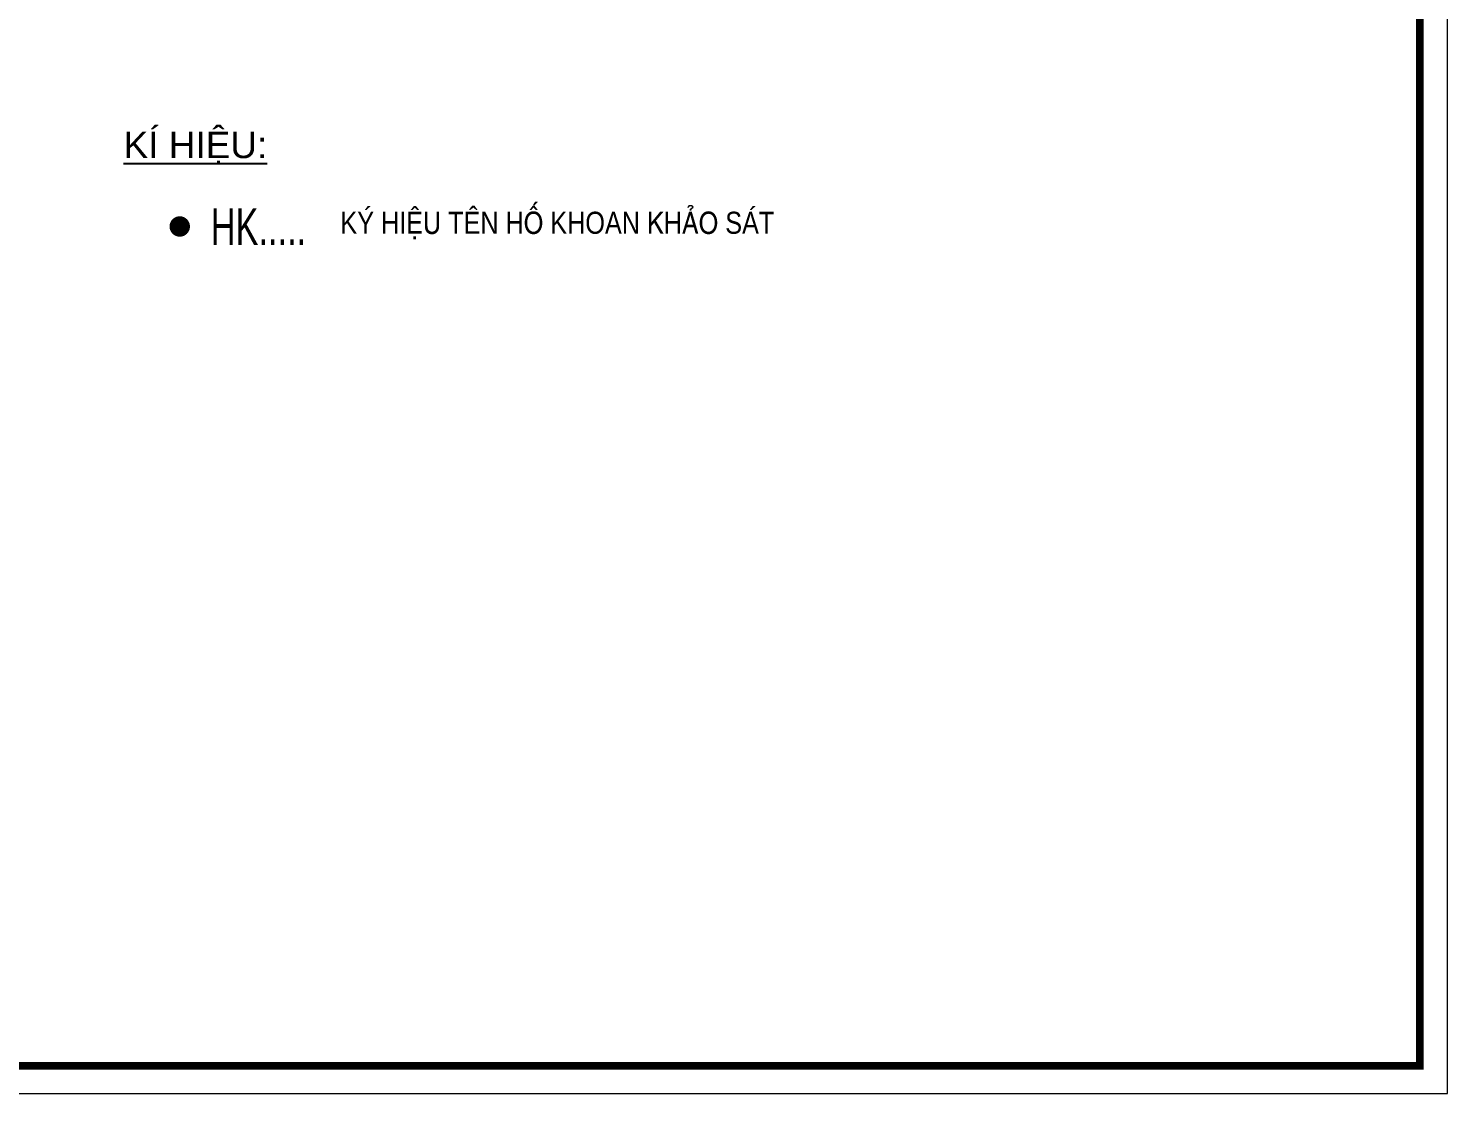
# Model space of a CAD drawing. Header units: inches. Extents: x 496359 to 501064, y 2374078 to 2377203.
# Drawn here: x 499073.7 to 499460, y 2376075 to 2376364.9 of the extents above; entities that cross this region are included whole.
import ezdxf

# ---------------------------------------------------------------- set-up
doc = ezdxf.new("R2010")
doc.units = ezdxf.units.IN
doc.header["$MEASUREMENT"] = 0
for name, color, linetype, lineweight in [('GA CAP NUOC HT', 4, 'Continuous', 13), ('khung ten QH', 7, 'Continuous', 20), ('Khungbo', 32, 'Continuous', 25), ('LC Text2', 7, 'Continuous', 25)]:
    doc.layers.add(name, color=color, linetype=linetype, lineweight=lineweight)
doc.layers.add('rover 2', color=4, linetype='Continuous')
doc.styles.add('LC 2', font='', dxfattribs={"width": 0.7})
doc.styles.add('style1', font='')
doc.styles.add('T2', font='', dxfattribs={"width": 0.8})
doc.styles.get('LC 2').set_extended_font_data('.VnArial NarrowH')
doc.styles.get('style1').set_extended_font_data('.VnAvantH')
doc.styles.get('T2').set_extended_font_data('.VnArialH')

msp = doc.modelspace()

# ---------------------------------------------------------------- hatches: boundary and pattern name
at = {"layer": 'rover 2'}
h = msp.add_hatch(dxfattribs=at)
h.set_pattern_fill('ANSI31', color=256, scale=2)
h.set_pattern_definition([(45, (-305320.5689, -2257722.22464), (-0.176776695297, 0.176776695297), [])])
h.paths.add_polyline_path([(499117.39, 2376310.98, 1), (499112.43, 2376310.98, 1)])

# ---------------------------------------------------------------- linework, layer by layer
at = {"layer": 'khung ten QH'}
msp.add_lwpolyline([(498017.11, 2377095.58), (498017.11, 2376074.98), (499460.03, 2376074.98), (499460.03, 2377095.58)], close=True, dxfattribs=at)
at = {"layer": 'Khungbo', "color": 0, "lineweight": 50, "const_width": 2.07}
msp.add_lwpolyline([(498024.7, 2377088), (498024.7, 2376082.57), (499452.45, 2376082.57), (499452.45, 2377088)], close=True, dxfattribs=at)
at = {"layer": 'rover 2', "const_width": 0.6, "elevation": -23.41}
msp.add_lwpolyline([(499112.43, 2376310.98, 1), (499117.39, 2376310.98, 1)], format="xyb", close=True, dxfattribs=at)

# ---------------------------------------------------------------- texts
at = {"layer": 'GA CAP NUOC HT', "style": 'style1', "width": 0.7}
msp.add_text('hk.....', height=10, dxfattribs=at).set_placement((499123.33, 2376305.91, -66.52))
at = {"layer": 'LC Text2'}
for s, height, style, p in [('%%UkÝ hiÖu:', 7.1936, 'T2', (499099.64, 2376329.59)), ('ký hiÖu tªn hè khoan kh¶o s¸t', 5.9946, 'LC 2', (499158.64, 2376309))]:
    msp.add_text(s, height=height, dxfattribs=dict(at, style=style)).set_placement(p)

doc.saveas('drawing.dxf')
